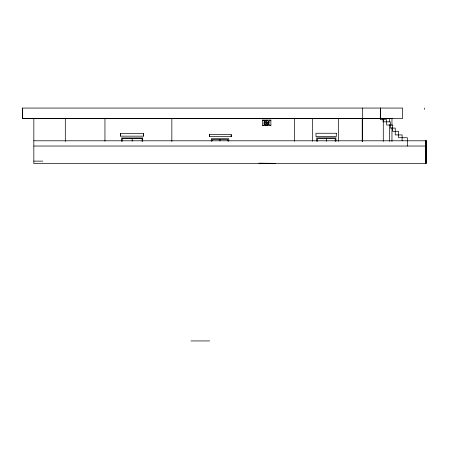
<?xml version="1.0" encoding="UTF-8"?>
<svg xmlns="http://www.w3.org/2000/svg" width="449" height="449" viewBox="0 0 449 449"><rect width="100%" height="100%" fill="white"/><g stroke="black" fill="none" stroke-linecap="round" stroke-linejoin="round"><path stroke-width="0.67" d="M362.59 141.514L362.59 118.474L363.87 118.446L362.495 118.429M383.283 141.424L383.283 118.351L389.423 118.351L389.423 121.847M389.423 141.424L389.423 124.642M391.96 141.441L391.96 127.443M391.96 125.344L391.96 118.345L391.623 118.323M120.5 133.617L120.484 136.154L143.467 136.154L143.467 133.617L120.5 133.617L120.5 136.154M426.443 161.46L426.443 140.79L33.832 140.79M270.882 120.068L262.474 120.068L262.474 125.54L270.882 125.54L270.882 120.068L268.648 121.37A2.537 2.537 0 0 0 264.119 123.565L266.016 125.249L268.423 124.452L268.934 121.965L267.043 120.281L264.635 121.078L264.124 123.565L264.843 124.659L266.016 125.249L266.358 123.413M262.474 120.068L266.195 122.19A0.668 0.668 0 0 0 266.1 123.279A0.668 0.668 0 0 0 267.155 122.992A0.668 0.668 0 0 0 266.526 122.1L267.043 120.281M266.195 122.19L266.526 122.1M262.474 125.54L264.843 124.659M264.124 123.565L265.887 122.942M267.172 122.594L268.934 121.965L268.648 121.37M391.96 118.345L388.907 118.384M362.612 118.34L22.45 118.34L22.45 108.057L402.607 108.057L402.607 118.474L22.618 118.474M362.708 118.34L380.645 118.34M380.612 118.474L380.645 108.057M209.341 134.605L231.235 134.605L231.263 136.608L209.341 136.608L209.341 134.605L209.341 136.608M33.832 146.037L425.557 146.037M426.017 146.037L426.354 146.037M33.832 161.129L42.79 161.129M426.443 161.393L425.557 163.599L425.557 140.79M258.854 163.2L275.68 163.363M190.954 340.943L209.644 340.943M389.014 118.328L389.423 118.351M383.693 118.373L383.283 118.351M260.936 163.206L262.334 163.363M270.882 125.54L266.863 123.346M426.348 140.79L426.55 163.599L33.832 163.599L33.832 118.34M426.017 140.79L426.017 162.319M425.613 145.599L425.613 148.136M424.569 108.057L424.569 109.393M407.322 146.037L407.322 137.72L398.572 137.72L398.572 131.31L392.701 131.31L392.701 125.035L386.69 125.035L386.69 119.698L380.415 119.698L380.415 118.631L383.087 118.631L383.087 121.831L390.299 121.831L390.299 128.105L395.238 128.105L395.238 134.919L402.113 134.919L402.113 140.79M380.477 108.057L380.477 118.474M362.612 108.057L362.59 141.351M362.22 118.474L362.22 141.457M338.619 118.474L338.619 141.351M335.925 141.368L335.925 137.865L316.697 137.865L316.697 141.368M335.184 141.368L335.184 138.584L317.432 138.584L317.432 141.368M326.311 138.584L326.311 141.368M312.431 118.34L312.431 141.289M294.589 118.34L294.589 141.289M231.235 134.605L231.235 136.608M228.771 141.424L228.771 138.724L211.283 138.724L211.283 141.424M227.845 140.93L227.845 139.538L212.074 139.538L212.074 140.93M219.959 139.538L219.959 140.93M171.844 118.34L171.844 141.486M143.467 133.617L143.467 136.154M142.703 141.345L142.703 137.938L121.606 137.938L121.606 141.345M142.12 141.272L142.12 138.545L122.246 138.545L122.246 141.272M132.18 138.545L132.18 141.272M104.954 118.34L104.954 141.21M65.307 118.34L65.307 141.486M22.641 108.057L22.641 118.474M268.934 121.965A2.537 2.537 0 0 1 266.016 125.249M363.235 118.508L365.329 118.508L363.235 118.508M336.29 133.258L315.995 133.258L315.995 136.597L336.29 136.597L336.29 133.258"/></g></svg>
